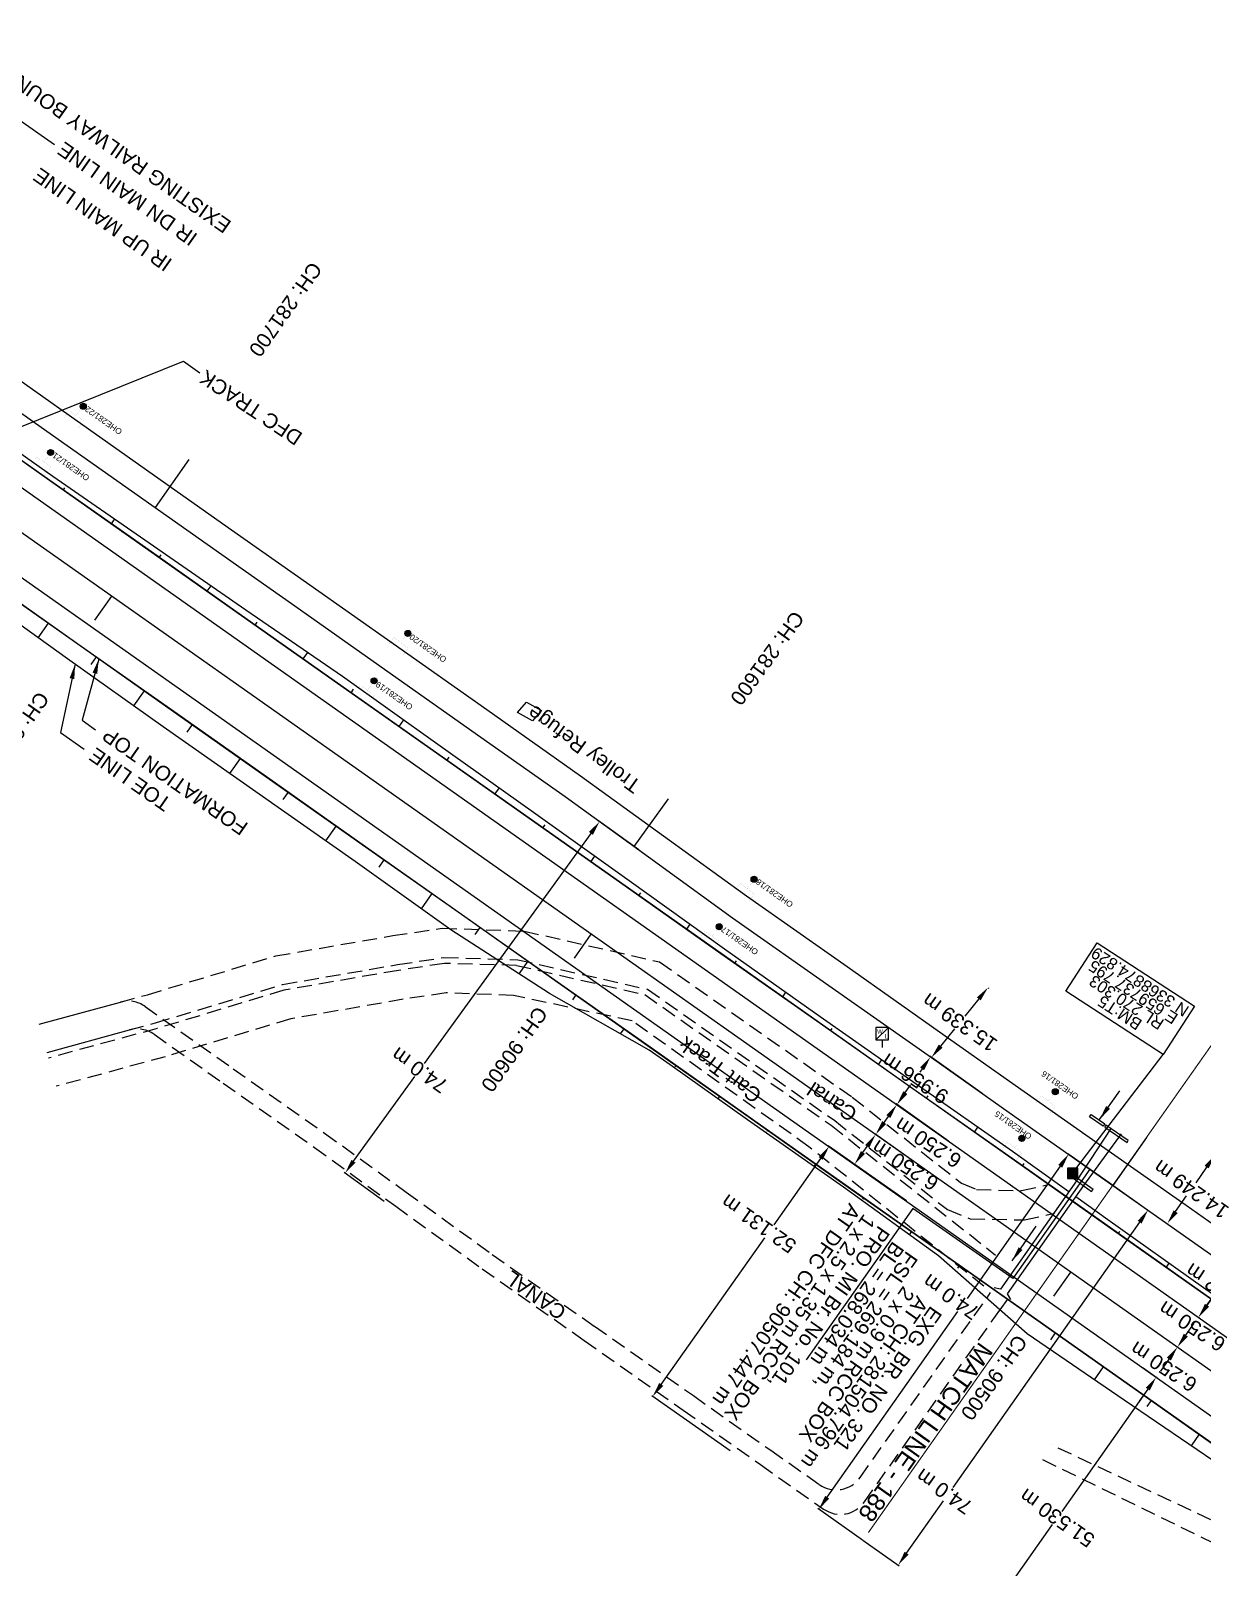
# Model space of a CAD drawing. Header units: metres. Extents: x 644418 to 1306172, y 3366650 to 6747308.
# Drawn here: x 659560.2 to 659759.9, y 3368807.6 to 3369069.6 of the extents above; entities that cross this region are included whole.
import ezdxf
from ezdxf.enums import TextEntityAlignment as Align

# ---------------------------------------------------------------- set-up
doc = ezdxf.new("R2010")
doc.units = ezdxf.units.M
doc.header["$MEASUREMENT"] = 0
for name, pattern in [('CENTER', [2, 1.25, -0.25, 0.25, -0.25]), ('DASHED', [0.75, 0.5, -0.25]), ('PHANTOM2', [1.25, 0.625, -0.125, 0.125, -0.125, 0.125, -0.125])]:
    doc.linetypes.add(name, pattern=pattern)
doc.layers.get('Defpoints').update_dxf_attribs({"lineweight": 0})
for name, color, linetype in [('Bench_Mark', 7, 'Continuous'), ('CANAL_BOTTOM', 5, 'Continuous'), ('CANAL_TOP', 5, 'Continuous'), ('CART_TRACK', 34, 'Continuous'), ('CULVERT_PARAPET', 7, 'Continuous'), ('DFCC Boundary', 6, 'CENTER'), ('Dimension', 10, 'Continuous'), ('MATCH LINE', 7, 'Continuous'), ('PROPOSED DFCC FORMATION LINE', 187, 'Continuous'), ('PROPOSED FORMATION LINE - PLAN', 187, 'Continuous'), ('RETAINING_WALL', 142, 'Continuous'), ('SFL_SOFFIT_LVL', 251, 'Continuous'), ('Side Details', 251, 'Continuous'), ('Sign Board', 251, 'Continuous'), ('STYLEREMARK', 251, 'Continuous'), ('SUB_ROAD_EDGE', 34, 'Continuous'), ('TOPO_TEXT', 251, 'Continuous'), ('TROLLEY_STAND', 7, 'Continuous')]:
    doc.layers.add(name, color=color, linetype=linetype)
for name, color, linetype, lineweight in [('BOUNDARY DIMENTION', 10, 'Continuous', 0), ('BRIDGE DETAILS PLAN', 7, 'Continuous', 0), ('CANAL BOTTOM', 5, 'Continuous', 0), ('Existing Chainage', 7, 'Continuous', 0), ('Existing IR Track', 143, 'Continuous', 0), ('Existing Railway Boundary', 7, 'CENTER', 0), ('OHE MAST', 8, 'Continuous', 0), ('OHE MAST TEXT', 8, 'Continuous', 0), ('PROP-DFC Connecting line', 1, 'Continuous', 0), ('Proposed Chainage', 10, 'Continuous', 0), ('Proposed DFC Loop line', 1, 'Continuous', 0), ('PROPOSED DFC TRACK', 1, 'Continuous', 0), ('PROPOSED DFCC TOE LINE', 239, 'Continuous', 0), ('PROPOSED DFCC TOE SLOPES', 239, 'Continuous', 0), ('PROPOSED DFCC TRACK', 1, 'Continuous', 0)]:
    doc.layers.add(name, color=color, linetype=linetype, lineweight=lineweight)
doc.styles.add('CUT-FILL', font='cut-fill.shx', dxfattribs={"height": 2})
doc.styles.get("Standard").update_dxf_attribs({"font": 'arial.ttf'})
doc.styles.add('Style-Arial', font='arial.ttf')
doc.dimstyles.new('DIM', dxfattribs={"dimtxt": 2.5, "dimasz": 2.5, "dimexe": 0.18, "dimexo": 0.0625, "dimgap": 0.09, "dimtad": 0, "dimtih": 1, "dimtoh": 1, "dimdec": 3, "dimzin": 0, "dimdsep": 46, "dimtxsty": 'Standard', "dimcen": 0.09, "dimadec": 0, "dimazin": 0, "dimtfac": 1, "dimtdec": 3, "dimtofl": 0, "dimtmove": 0, "dimatfit": 3, "dimfxl": 1, "dimtolj": 1, "dimtzin": 0, "dimarcsym": 0})
doc.dimstyles.new('ISO-25', dxfattribs={"dimtxt": 2.5, "dimasz": 2.5, "dimexe": 1.25, "dimexo": 0.625, "dimtad": 1, "dimtxsty": 'Standard', "dimcen": 2.5, "dimadec": 0, "dimazin": 0, "dimtfac": 1, "dimtmove": 0, "dimatfit": 3, "dimfxl": 1, "dimarcsym": 0})

# ---------------------------------------------------------------- blocks, each defined once
blk = doc.blocks.new('WL')
for p, q in [((1.07, 3.42), (-1.06, 3.42)), ((-1.06, 3.42), (-1.06, 1.29)), ((1.07, 1.29), (1.07, 3.42)), ((-1.06, 1.29), (1.07, 1.29)), ((0, 1.29), (0, 0))]:
    blk.add_line(p, q)
blk.add_lwpolyline([(-1.06, 1.29), (1.07, 3.42)])
at = {"style": 'CUT-FILL'}
for s, p in [('W', (-0.84, 2.35)), ('L', (0.43, 1.56))]:
    blk.add_text(s, height=0.739, dxfattribs=at).set_placement(p)
blk = doc.blocks.new('BM')
blk.add_hatch(color=256).paths.add_polyline_path([(-0.88, 0.88), (-0.88, -0.88), (0.88, -0.88), (0.88, 0.88)])
for p, q in [((0.88, 0.88), (-0.88, 0.88)), ((-0.88, 0.88), (-0.88, -0.88)), ((0.88, -0.88), (0.88, 0.88)), ((-0.88, -0.88), (0.88, -0.88))]:
    blk.add_line(p, q)
blk = doc.blocks.new('OHE MAST')
h = blk.add_hatch(color=256)
edge = h.paths.add_edge_path()
edge.add_arc((0, 0), 0.514, 0, 360)
at = {"const_width": 0.01, "flags": 128}
for points in [[(1.5, 3.5), (1.5, 2), (-1.5, 2), (-1.5, 3.5)], [(0, 2), (0, 0)]]:
    blk.add_lwpolyline(points, dxfattribs=at)
blk.add_circle((0, 0), 0.514)
blk = doc.blocks.new('*D1665')
at = {"layer": 'Defpoints', "color": 0, "transparency": 16777216}
for p in [(659755.66, 3368845.17), (659755.67, 3368845.17), (659752.06, 3368840.07)]:
    blk.add_point(p, dxfattribs=at)
at = {"layer": 'Dimension', "color": 0, "lineweight": -2, "transparency": 16777216}
for p, q in [((659757.11, 3368847.22), (659758.55, 3368849.26)), ((659755.72, 3368845.14), (659755.81, 3368845.07)), ((659752.11, 3368840.03), (659752.21, 3368839.96)), ((659750.62, 3368838.02), (659749.18, 3368835.98))]:
    blk.add_line(p, q, dxfattribs=at)
at = {"layer": 'Dimension', "color": 0, "transparency": 16777216}
for points in [[(659756.77, 3368847.46), (659757.45, 3368846.98), (659755.67, 3368845.17)], [(659750.28, 3368838.26), (659750.97, 3368837.78), (659752.07, 3368840.06)]]:
    blk.add_solid(points, dxfattribs=at)
at = {"layer": 'Dimension', "color": 0, "lineweight": 0, "transparency": 16777216, "insert": (659753.33, 3368841.85), "char_height": 2.5, "attachment_point": 5, "rotation": 147}
blk.add_mtext('\\A1;6.250 m', dxfattribs=at)
blk = doc.blocks.new('*D1680')
at = {"layer": 'Defpoints', "color": 0, "transparency": 16777216}
for p in [(659759.27, 3368850.28), (659759.27, 3368850.28), (659755.66, 3368845.17)]:
    blk.add_point(p, dxfattribs=at)
at = {"layer": 'Dimension', "color": 0, "lineweight": -2, "transparency": 16777216}
for p, q in [((659760.71, 3368852.32), (659762.15, 3368854.37)), ((659759.32, 3368850.25), (659759.41, 3368850.18)), ((659755.72, 3368845.14), (659755.81, 3368845.07)), ((659754.23, 3368843.13), (659752.79, 3368841.09))]:
    blk.add_line(p, q, dxfattribs=at)
at = {"layer": 'Dimension', "color": 0, "transparency": 16777216}
for points in [[(659760.37, 3368852.56), (659761.05, 3368852.08), (659759.27, 3368850.28)], [(659753.89, 3368843.37), (659754.57, 3368842.89), (659755.67, 3368845.17)]]:
    blk.add_solid(points, dxfattribs=at)
at = {"layer": 'Dimension', "color": 0, "lineweight": 0, "transparency": 16777216, "insert": (659758.17, 3368848.73), "char_height": 2.5, "attachment_point": 5, "rotation": 147}
blk.add_mtext('\\A1;6.250 m', dxfattribs=at)
blk = doc.blocks.new('*D1698')
at = {"layer": 'Defpoints', "color": 0, "transparency": 16777216}
for p in [(659707.85, 3368886.53), (659716.16, 3368880.67), (659712.56, 3368875.56)]:
    blk.add_point(p, dxfattribs=at)
at = {"layer": 'Dimension', "color": 0, "lineweight": -2, "transparency": 16777216}
for p, q in [((659716.11, 3368880.71), (659707.7, 3368886.63)), ((659705.69, 3368883.46), (659706.41, 3368884.48)), ((659712.51, 3368875.6), (659704.1, 3368881.52))]:
    blk.add_line(p, q, dxfattribs=at)
at = {"layer": 'Dimension', "color": 0, "transparency": 16777216}
for points in [[(659706.07, 3368884.72), (659706.75, 3368884.24), (659707.85, 3368886.53)], [(659705.35, 3368883.7), (659706.03, 3368883.22), (659704.25, 3368881.42)]]:
    blk.add_solid(points, dxfattribs=at)
at = {"layer": 'Dimension', "color": 0, "lineweight": 0, "transparency": 16777216, "insert": (659713.19, 3368880.03), "char_height": 2.5, "attachment_point": 5, "rotation": 147}
blk.add_mtext('\\A1;6.250 m', dxfattribs=at)
blk = doc.blocks.new('*D1699')
at = {"layer": 'Defpoints', "color": 0, "transparency": 16777216}
for p in [(659765.01, 3368858.44), (659765.04, 3368858.42), (659759.27, 3368850.28)]:
    blk.add_point(p, dxfattribs=at)
at = {"layer": 'Dimension', "color": 0, "lineweight": -2, "transparency": 16777216}
for p, q in [((659765.06, 3368858.4), (659765.18, 3368858.31)), ((659760.74, 3368852.3), (659761.98, 3368854.07)), ((659763.6, 3368856.37), (659763.55, 3368856.31)), ((659759.32, 3368850.25), (659759.44, 3368850.16))]:
    blk.add_line(p, q, dxfattribs=at)
at = {"layer": 'Dimension', "color": 0, "transparency": 16777216}
for points in [[(659763.26, 3368856.61), (659763.94, 3368856.13), (659765.04, 3368858.42)], [(659760.39, 3368852.54), (659761.08, 3368852.07), (659759.3, 3368850.26)]]:
    blk.add_solid(points, dxfattribs=at)
at = {"layer": 'Dimension', "color": 0, "lineweight": 0, "transparency": 16777216, "insert": (659762.76, 3368855.19), "char_height": 2.5, "attachment_point": 5, "rotation": 147}
blk.add_mtext('\\A1;9.972 m', dxfattribs=at)
blk = doc.blocks.new('*D1701')
at = {"layer": 'Defpoints', "color": 0, "transparency": 16777216}
for p in [(659713.6, 3368894.66), (659722.47, 3368888.4), (659716.73, 3368880.27)]:
    blk.add_point(p, dxfattribs=at)
at = {"layer": 'Dimension', "color": 0, "lineweight": -2, "transparency": 16777216}
for p, q in [((659722.42, 3368888.44), (659713.45, 3368894.76)), ((659712.16, 3368892.62), (659711.77, 3368892.06)), ((659709.3, 3368888.57), (659710.19, 3368889.83)), ((659716.68, 3368880.3), (659707.71, 3368886.63))]:
    blk.add_line(p, q, dxfattribs=at)
at = {"layer": 'Dimension', "color": 0, "transparency": 16777216}
for points in [[(659711.82, 3368892.86), (659712.5, 3368892.38), (659713.6, 3368894.66)], [(659708.96, 3368888.81), (659709.64, 3368888.33), (659707.86, 3368886.52)]]:
    blk.add_solid(points, dxfattribs=at)
at = {"layer": 'Dimension', "color": 0, "lineweight": 0, "transparency": 16777216, "insert": (659710.98, 3368890.94), "char_height": 2.5, "attachment_point": 5, "rotation": 147}
blk.add_mtext('\\A1;9.956 m', dxfattribs=at)
blk = doc.blocks.new('*D1702')
at = {"layer": 'Defpoints', "color": 0, "transparency": 16777216}
for p in [(659704.24, 3368881.43), (659712.56, 3368875.56), (659708.96, 3368870.45)]:
    blk.add_point(p, dxfattribs=at)
at = {"layer": 'Dimension', "color": 0, "lineweight": -2, "transparency": 16777216}
for p, q in [((659712.51, 3368875.6), (659704.09, 3368881.53)), ((659702.08, 3368878.36), (659702.8, 3368879.38)), ((659708.91, 3368870.49), (659700.49, 3368876.42))]:
    blk.add_line(p, q, dxfattribs=at)
at = {"layer": 'Dimension', "color": 0, "transparency": 16777216}
for points in [[(659702.46, 3368879.62), (659703.14, 3368879.14), (659704.24, 3368881.43)], [(659701.74, 3368878.6), (659702.42, 3368878.12), (659700.64, 3368876.32)]]:
    blk.add_solid(points, dxfattribs=at)
at = {"layer": 'Dimension', "color": 0, "lineweight": 0, "transparency": 16777216, "insert": (659709.27, 3368876.18), "char_height": 2.5, "attachment_point": 5, "rotation": 147}
blk.add_mtext('\\A1;6.250 m', dxfattribs=at)
blk = doc.blocks.new('*D1534')
at = {"layer": 'Defpoints', "color": 0, "linetype": 'ByBlock', "ltscale": 0.5, "transparency": 16777216}
for p in [(659762.08, 3368877.92), (659762.08, 3368877.92), (659753.95, 3368866.22)]:
    blk.add_point(p, dxfattribs=at)
at = {"layer": 'Existing Railway Boundary', "color": 0, "linetype": 'ByBlock', "lineweight": -2, "ltscale": 0.5, "transparency": 16777216}
for p, q in [((659762.14, 3368877.88), (659762.23, 3368877.81)), ((659760.66, 3368875.86), (659758.8, 3368873.19)), ((659755.37, 3368868.27), (659757.23, 3368870.95)), ((659754, 3368866.18), (659754.09, 3368866.12))]:
    blk.add_line(p, q, dxfattribs=at)
at = {"layer": 'Existing Railway Boundary', "color": 0, "linetype": 'ByBlock', "ltscale": 0.5, "transparency": 16777216}
for points in [[(659760.31, 3368876.1), (659761, 3368875.63), (659762.08, 3368877.92)], [(659755.03, 3368868.51), (659755.72, 3368868.03), (659753.95, 3368866.22)]]:
    blk.add_solid(points, dxfattribs=at)
at = {"layer": 'Existing Railway Boundary', "color": 0, "linetype": 'ByBlock', "ltscale": 0.5, "transparency": 16777216, "insert": (659758.02, 3368872.07), "char_height": 2.5, "attachment_point": 5, "rotation": 145}
blk.add_mtext('\\A1;14.249 m', dxfattribs=at)
blk = doc.blocks.new('*D1535')
at = {"layer": 'Defpoints', "color": 0, "linetype": 'ByBlock', "ltscale": 0.5, "transparency": 16777216}
for p in [(659723.39, 3368906.48), (659723.39, 3368906.48), (659713.75, 3368894.55)]:
    blk.add_point(p, dxfattribs=at)
at = {"layer": 'Existing Railway Boundary', "color": 0, "linetype": 'ByBlock', "lineweight": -2, "ltscale": 0.5, "transparency": 16777216}
for p, q in [((659723.44, 3368906.45), (659723.53, 3368906.37)), ((659721.82, 3368904.54), (659719.43, 3368901.58)), ((659715.33, 3368896.5), (659717.71, 3368899.45)), ((659713.8, 3368894.51), (659713.89, 3368894.44))]:
    blk.add_line(p, q, dxfattribs=at)
at = {"layer": 'Existing Railway Boundary', "color": 0, "linetype": 'ByBlock', "ltscale": 0.5, "transparency": 16777216}
for points in [[(659721.5, 3368904.8), (659722.14, 3368904.28), (659723.39, 3368906.48)], [(659715, 3368896.76), (659715.65, 3368896.23), (659713.75, 3368894.55)]]:
    blk.add_solid(points, dxfattribs=at)
at = {"layer": 'Existing Railway Boundary', "color": 0, "linetype": 'ByBlock', "ltscale": 0.5, "transparency": 16777216, "insert": (659718.57, 3368900.52), "char_height": 2.5, "attachment_point": 5, "rotation": 145}
blk.add_mtext('\\A1;15.339 m', dxfattribs=at)
blk = doc.blocks.new('*D1784')
at = {"layer": 'BOUNDARY DIMENTION', "color": 0, "lineweight": -2, "transparency": 16777216}
for p, q in [((659749.84, 3368841.63), (659752.21, 3368839.96)), ((659750.63, 3368838.02), (659735.95, 3368817.17)), ((659723.85, 3368799.97), (659734.38, 3368814.93)), ((659720.19, 3368799.49), (659722.56, 3368797.82))]:
    blk.add_line(p, q, dxfattribs=at)
at = {"layer": 'BOUNDARY DIMENTION', "color": 0, "transparency": 16777216}
for points in [[(659750.29, 3368838.26), (659750.97, 3368837.78), (659752.07, 3368840.07)], [(659723.51, 3368800.21), (659724.19, 3368799.73), (659722.41, 3368797.93)]]:
    blk.add_solid(points, dxfattribs=at)
at = {"layer": 'Defpoints', "color": 0, "transparency": 16777216}
for p in [(659749.79, 3368841.67), (659720.14, 3368799.52), (659722.41, 3368797.93)]:
    blk.add_point(p, dxfattribs=at)
at = {"layer": 'BOUNDARY DIMENTION', "color": 0, "transparency": 16777216, "insert": (659735.17, 3368816.05), "char_height": 2.5, "attachment_point": 5, "rotation": 145}
blk.add_mtext('\\A1;51.530 m', dxfattribs=at)
blk = doc.blocks.new('*D1785')
at = {"layer": 'BOUNDARY DIMENTION', "color": 0, "lineweight": -2, "transparency": 16777216}
for p, q in [((659709.48, 3368870.09), (659696.16, 3368879.48)), ((659694.86, 3368877.34), (659686.9, 3368866.05)), ((659667.69, 3368838.82), (659685.33, 3368863.82)), ((659679.42, 3368827.49), (659666.11, 3368836.88))]:
    blk.add_line(p, q, dxfattribs=at)
at = {"layer": 'BOUNDARY DIMENTION', "color": 0, "transparency": 16777216}
for points in [[(659694.52, 3368877.58), (659695.2, 3368877.1), (659696.31, 3368879.38)], [(659667.35, 3368839.06), (659668.04, 3368838.58), (659666.25, 3368836.78)]]:
    blk.add_solid(points, dxfattribs=at)
at = {"layer": 'Defpoints', "color": 0, "transparency": 16777216}
for p in [(659709.53, 3368870.05), (659666.25, 3368836.78), (659679.47, 3368827.45)]:
    blk.add_point(p, dxfattribs=at)
at = {"layer": 'BOUNDARY DIMENTION', "color": 0, "transparency": 16777216, "insert": (659684.3, 3368866.2), "char_height": 2.5, "attachment_point": 5, "rotation": 145}
blk.add_mtext('\\A1;52.131 m', dxfattribs=at)
blk = doc.blocks.new('*D1837')
at = {"layer": 'Defpoints', "color": 0, "linetype": 'Continuous', "ltscale": 0.5, "transparency": 16777216}
for p in [(659737.13, 3368878.05), (659744.66, 3368872.76), (659702.07, 3368812.24)]:
    blk.add_point(p, dxfattribs=at)
at = {"layer": 'DFCC Boundary', "color": 0, "linetype": 'Continuous', "lineweight": -2, "ltscale": 0.5, "transparency": 16777216}
for p, q in [((659744.61, 3368872.79), (659736.99, 3368878.15)), ((659735.7, 3368876.01), (659719.84, 3368853.48)), ((659695.99, 3368819.58), (659718.27, 3368851.24)), ((659702.02, 3368812.28), (659694.4, 3368817.64))]:
    blk.add_line(p, q, dxfattribs=at)
at = {"layer": 'DFCC Boundary', "color": 0, "linetype": 'Continuous', "ltscale": 0.5, "transparency": 16777216}
for points in [[(659735.35, 3368876.25), (659736.04, 3368875.77), (659737.13, 3368878.05)], [(659695.64, 3368819.82), (659696.33, 3368819.34), (659694.55, 3368817.53)]]:
    blk.add_solid(points, dxfattribs=at)
at = {"layer": 'DFCC Boundary', "color": 0, "linetype": 'Continuous', "ltscale": 0.5, "transparency": 16777216, "insert": (659717.09, 3368853.74), "char_height": 2.5, "attachment_point": 5, "rotation": 145}
blk.add_mtext('\\A1;74.0 m', dxfattribs=at)
blk = doc.blocks.new('*D1838')
at = {"layer": 'Defpoints', "color": 0, "linetype": 'Continuous', "ltscale": 0.5, "transparency": 16777216}
for p in [(659657.18, 3368934.78), (659663.91, 3368929.91), (659620.52, 3368869.96)]:
    blk.add_point(p, dxfattribs=at)
at = {"layer": 'DFCC Boundary', "color": 0, "linetype": 'Continuous', "lineweight": -2, "ltscale": 0.5, "transparency": 16777216}
for p, q in [((659655.71, 3368932.75), (659627.31, 3368893.51)), ((659663.85, 3368929.95), (659657.03, 3368934.89)), ((659615.26, 3368876.86), (659625.71, 3368891.29)), ((659620.47, 3368870), (659613.65, 3368874.94))]:
    blk.add_line(p, q, dxfattribs=at)
at = {"layer": 'DFCC Boundary', "color": 0, "linetype": 'Continuous', "ltscale": 0.5, "transparency": 16777216}
for points in [[(659655.37, 3368933), (659656.05, 3368932.51), (659657.18, 3368934.78)], [(659614.92, 3368877.1), (659615.6, 3368876.61), (659613.8, 3368874.83)]]:
    blk.add_solid(points, dxfattribs=at)
at = {"layer": 'DFCC Boundary', "color": 0, "linetype": 'Continuous', "ltscale": 0.5, "transparency": 16777216, "insert": (659626.51, 3368892.4), "char_height": 2.5, "attachment_point": 5, "rotation": 145}
blk.add_mtext('\\A1;74.0 m', dxfattribs=at)
blk = doc.blocks.new('*D1878')
at = {"layer": 'Defpoints', "color": 0, "linetype": 'Continuous', "ltscale": 0.5, "transparency": 16777216}
for p in [(659744.61, 3368872.79), (659702.02, 3368812.28), (659708.09, 3368808.01)]:
    blk.add_point(p, dxfattribs=at)
at = {"layer": 'DFCC Boundary', "color": 0, "linetype": 'Continuous', "lineweight": -2, "ltscale": 0.5, "transparency": 16777216}
for p, q in [((659744.66, 3368872.76), (659750.82, 3368868.42)), ((659749.23, 3368866.48), (659717.39, 3368821.22)), ((659709.52, 3368810.05), (659715.81, 3368818.99)), ((659702.07, 3368812.24), (659708.23, 3368807.9))]:
    blk.add_line(p, q, dxfattribs=at)
at = {"layer": 'DFCC Boundary', "color": 0, "linetype": 'Continuous', "ltscale": 0.5, "transparency": 16777216}
for points in [[(659748.89, 3368866.72), (659749.57, 3368866.24), (659750.67, 3368868.52)], [(659709.18, 3368810.29), (659709.86, 3368809.81), (659708.09, 3368808.01)]]:
    blk.add_solid(points, dxfattribs=at)
at = {"layer": 'DFCC Boundary', "color": 0, "linetype": 'Continuous', "ltscale": 0.5, "transparency": 16777216, "insert": (659715.92, 3368820.58), "char_height": 2.5, "attachment_point": 5, "rotation": 145}
blk.add_mtext('\\A1;74.0 m', dxfattribs=at)

msp = doc.modelspace()

# ---------------------------------------------------------------- linework, layer by layer
at = {"color": 1, "linetype": 'DASHED', "ltscale": 5}
for points in [[(659575.5144, 3368904.005, -0.22348853), (659579.7067, 3368903.2651), (659594.7601, 3368892.6443), (659610.3181, 3368881.667), (659624.1985, 3368871.6227), (659638.9036, 3368860.9816), (659656.3008, 3368848.757), (659673.1677, 3368836.905), (659686.3711, 3368827.5901), (659694.6366, 3368821.7587, 0.41421356), (659701.6046, 3368822.9619), (659723.8378, 3368854.4759)], [(659577.0593, 3368899.2434, -0.22349368), (659581.2517, 3368898.5035), (659593.0307, 3368890.193), (659608.5739, 3368879.2261), (659622.4398, 3368869.1923), (659637.1617, 3368858.539), (659654.576, 3368846.3024), (659671.4406, 3368834.452), (659684.6417, 3368825.1387), (659695.3586, 3368817.578, 0.41421356), (659702.3265, 3368818.7812), (659726.2891, 3368852.7465)]]:
    msp.add_lwpolyline(points, format="xyb", dxfattribs=at)
at = {"layer": 'BRIDGE DETAILS PLAN', "color": 7, "linetype": 'Continuous', "lineweight": 0, "flags": 128}
msp.add_lwpolyline([(659740.7354, 3368875.5161), (659727.6119, 3368856.8678), (659710.6055, 3368868.8359), (659692.4243, 3368843.0007)], dxfattribs=at)
at = {"layer": 'CANAL_BOTTOM', "linetype": 'Continuous'}
for points in [[(659561.6958, 3368900.2539), (659575.5144, 3368904.005)], [(659563.0057, 3368895.4285), (659577.0593, 3368899.2434)]]:
    msp.add_lwpolyline(points, dxfattribs=at)
at = {"layer": 'CANAL_TOP', "color": 88, "linetype": 'DASHED', "ltscale": 5}
for points in [[(659575.5144, 3368904.005), (659580.136, 3368905.2595), (659601.9987, 3368911.8726), (659621.9424, 3368915.3278), (659630.3621, 3368916.6053), (659644.3503, 3368916.106), (659667.398, 3368910.8532), (659700.2463, 3368887.8037), (659718.8696, 3368873.1096), (659721.431, 3368872.0398), (659729.0966, 3368871.8677), (659733.6727, 3368872.8786)], [(659577.0593, 3368899.2434), (659581.5151, 3368900.4529), (659603.1536, 3368906.9982), (659622.7443, 3368910.3922), (659630.6674, 3368911.5944), (659643.2392, 3368911.231), (659665.3297, 3368906.1964), (659697.2594, 3368883.7915), (659716.4881, 3368868.6197), (659720.3751, 3368867.0622), (659729.5868, 3368866.8555), (659734.7512, 3368867.9963)]]:
    msp.add_lwpolyline(points, dxfattribs=at)
at = {"layer": 'CART_TRACK', "color": 88, "linetype": 'DASHED', "ltscale": 5}
for points in [[(659643.017, 3368910.256), (659630.7292, 3368910.5923), (659622.9046, 3368909.4051), (659603.3845, 3368906.0234), (659581.7909, 3368899.4916), (659563.2676, 3368894.4634)], [(659643.017, 3368910.256), (659664.916, 3368905.265), (659696.662, 3368882.989), (659724.688, 3368860.876)], [(659642.51, 3368905.138), (659631.0111, 3368905.5779), (659623.7065, 3368904.4696), (659604.5394, 3368901.149), (659583.1699, 3368894.685), (659564.5775, 3368889.638)], [(659722.701, 3368855.542), (659692.87, 3368879.344), (659662.766, 3368900.786), (659642.51, 3368905.138)]]:
    msp.add_lwpolyline(points, dxfattribs=at)
at = {"layer": 'CULVERT_PARAPET', "linetype": 'Continuous'}
for points in [[(659743.306, 3368882.651, 270.37), (659747.085, 3368880.043, 270.359), (659747.281, 3368880.403, 270.38), (659743.502, 3368883.011, 270.38)], [(659737.906, 3368873.954, 270.378), (659741.049, 3368871.719, 270.34), (659741.309, 3368872.037, 270.379), (659738.1658, 3368874.2721, 270.379)]]:
    msp.add_polyline3d(points, close=True, dxfattribs=at)
at = {"layer": 'Existing Chainage', "color": 0, "linetype": 'Continuous', "lineweight": 13, "flags": 128}
for points in [[(659587.1929, 3368996.488), (659581.4266, 3368988.318)], [(659668.9044, 3368938.6379), (659663.0422, 3368930.5364)], [(659750.4129, 3368880.9337), (659744.6578, 3368872.7558)]]:
    msp.add_lwpolyline(points, dxfattribs=at)
at = {"layer": 'Existing IR Track', "flags": 128}
for points in [[(659452.705, 3369079.0443), (659468.2674, 3369068.0463), (659483.3572, 3369057.3811), (659496.9279, 3369047.8818), (659510.4949, 3369038.3851), (659523.982, 3369028.8715), (659537.4644, 3369019.3611), (659550.7229, 3369009.9959), (659563.9622, 3369000.6442), (659577.4143, 3368991.1498), (659596.2471, 3368977.865), (659605.2286, 3368971.5324), (659619.5513, 3368961.4339), (659635.4032, 3368950.2498), (659651.3067, 3368939.0287), (659665.5285, 3368928.7373), (659679.8369, 3368918.3833), (659696.8335, 3368906.4402), (659713.7547, 3368894.5501), (659727.0124, 3368885.1968), (659740.2264, 3368875.8743), (659754.5988, 3368865.7599), (659768.9678, 3368855.648)], [(659470.8298, 3369071.6819), (659486.4321, 3369060.6992), (659495.4737, 3369054.2512), (659499.4613, 3369051.4727), (659512.9504, 3369042.0738), (659526.5342, 3369032.4955), (659540.6652, 3369022.5314), (659553.271, 3369013.6158), (659566.7682, 3369004.0697), (659579.9589, 3368994.7637), (659593.8967, 3368984.9307), (659607.7813, 3368975.1557), (659621.9991, 3368965.1459), (659637.9544, 3368953.8737), (659653.9335, 3368942.5847), (659668.0816, 3368932.3609), (659682.2237, 3368922.1412), (659699.3674, 3368910.0426), (659716.0838, 3368898.2468), (659729.5383, 3368888.7829), (659742.7417, 3368879.4958), (659757.1391, 3368869.3654), (659771.6493, 3368859.1554)]]:
    msp.add_lwpolyline(points, dxfattribs=at)
at = {"layer": 'MATCH LINE', "linetype": 'PHANTOM2', "ltscale": 15, "const_width": 0.2}
msp.add_lwpolyline([(659774.2348, 3368914.7842), (659702.9956, 3368813.5544)], dxfattribs=at)
at = {"layer": 'PROP-DFC Connecting line', "linetype": 'Continuous', "lineweight": 0}
msp.add_line((659123.2101, 3369298.6585), (661015.1257, 3367964.985), dxfattribs=at)
at = {"layer": 'Proposed Chainage', "lineweight": 0, "flags": 128}
for points in [[(659571.153, 3368969.1246), (659574.0338, 3368973.2113)], [(659652.8863, 3368911.5081), (659655.7671, 3368915.5947)], [(659734.6196, 3368853.8916), (659737.5005, 3368857.9782)]]:
    msp.add_lwpolyline(points, dxfattribs=at)
at = {"layer": 'Proposed DFC Loop line'}
msp.add_line((659226.6259, 3369210.4636), (661057.9935, 3367919.4725), dxfattribs=at)
at = {"layer": 'PROPOSED DFCC FORMATION LINE', "lineweight": 0, "flags": 128}
for points in [[(659775.9554, 3368843.105), (659759.6088, 3368854.6283), (659743.2621, 3368866.1516), (659726.9154, 3368877.6749), (659710.5688, 3368889.1982), (659694.2221, 3368900.7215), (659677.8754, 3368912.2448), (659661.5288, 3368923.7681), (659645.1821, 3368935.2914), (659628.8354, 3368946.8147), (659612.4888, 3368958.338), (659596.1421, 3368969.8613), (659579.7954, 3368981.3846), (659563.4488, 3368992.9079), (659547.1021, 3369004.4312), (659530.7554, 3369015.9545), (659514.4088, 3369027.4778), (659498.0621, 3369039.0011), (659481.7154, 3369050.5244), (659465.3688, 3369062.0477), (659449.0221, 3369073.571), (659432.6754, 3369085.0943)], [(659775.9843, 3368843.1458), (659759.6376, 3368854.6691), (659743.2909, 3368866.1924), (659726.9443, 3368877.7157), (659710.5976, 3368889.239), (659694.2509, 3368900.7623), (659677.9043, 3368912.2856), (659661.5576, 3368923.8089), (659645.2109, 3368935.3322), (659628.8643, 3368946.8555), (659612.5176, 3368958.3788), (659596.1709, 3368969.9021), (659579.8243, 3368981.4255), (659563.4776, 3368992.9488), (659547.1309, 3369004.4721), (659530.7843, 3369015.9954), (659514.4376, 3369027.5187), (659498.0909, 3369039.042), (659481.7443, 3369050.5653), (659465.3976, 3369062.0886), (659449.0509, 3369073.6119), (659432.7043, 3369085.1352)], [(659797.0967, 3368803.6708), (659780.75, 3368815.1941), (659764.4033, 3368826.7174), (659748.0567, 3368838.2407), (659731.71, 3368849.764), (659715.3633, 3368861.2873), (659699.0167, 3368872.8106), (659682.67, 3368884.3339), (659666.3233, 3368895.8572), (659649.9767, 3368907.3805), (659633.63, 3368918.9038), (659617.2833, 3368930.4271), (659600.9367, 3368941.9504), (659584.59, 3368953.4737), (659568.2433, 3368964.9971), (659551.8967, 3368976.5204), (659535.55, 3368988.0437), (659519.2033, 3368999.567), (659502.8567, 3369011.0903), (659486.51, 3369022.6136), (659470.1633, 3369034.1369), (659453.8167, 3369045.6602), (659437.47, 3369057.1835), (659421.1233, 3369068.7068)], [(659797.1255, 3368803.7117), (659780.7788, 3368815.235), (659764.4321, 3368826.7583), (659748.0855, 3368838.2816), (659731.7388, 3368849.8049), (659715.3921, 3368861.3282), (659699.0455, 3368872.8515), (659682.6988, 3368884.3748), (659666.3521, 3368895.8981), (659650.0055, 3368907.4214), (659633.6588, 3368918.9447), (659617.3121, 3368930.468), (659600.9655, 3368941.9913), (659584.6188, 3368953.5146), (659568.2721, 3368965.0379), (659551.9255, 3368976.5612), (659535.5788, 3368988.0845), (659519.2321, 3368999.6078), (659502.8855, 3369011.1311), (659486.5388, 3369022.6544), (659470.1921, 3369034.1777), (659453.8455, 3369045.701), (659437.4988, 3369057.2243), (659421.1521, 3369068.7476)]]:
    msp.add_lwpolyline(points, dxfattribs=at)
at = {"layer": 'PROPOSED DFCC TOE LINE', "lineweight": 0, "flags": 128}
for points in [[(659417.1461, 3369097.777), (659433.4844, 3369086.2419), (659449.7557, 3369074.6116), (659466.1245, 3369063.1198), (659482.5382, 3369051.6916), (659498.8796, 3369040.1607), (659515.1907, 3369028.5871), (659531.4718, 3369016.9706), (659547.6586, 3369005.2206), (659563.9842, 3368993.6675), (659580.4322, 3368982.2879), (659596.8669, 3368970.8895), (659613.3575, 3368959.5703), (659629.6433, 3368947.9607), (659645.9372, 3368936.3625), (659662.2054, 3368924.7279), (659678.4759, 3368913.0966), (659694.7987, 3368901.5394), (659711.17, 3368890.0511), (659727.5422, 3368878.564), (659737.1964, 3368871.6802)], [(659763.1228, 3368824.9008), (659746.5714, 3368836.1338), (659730.0759, 3368847.446), (659714.9658, 3368860.7234), (659698.7466, 3368872.4275), (659682.3967, 3368883.9462), (659669.2236, 3368893.322), (659665.6147, 3368895.8211), (659648.6392, 3368905.4832), (659631.8129, 3368916.3261), (659615.5457, 3368927.9622), (659599.1745, 3368939.4506), (659582.8013, 3368950.9363), (659566.4863, 3368962.5045), (659550.228, 3368974.1533), (659534.0678, 3368985.941), (659517.5901, 3368997.2785), (659506.7141, 3369004.2824), (659497.6381, 3369010.2872), (659484.3385, 3369019.5332), (659467.8994, 3369030.9254), (659451.2164, 3369041.9715), (659434.9261, 3369053.5748), (659418.6859, 3369065.249)], [(659738.3467, 3368870.86), (659743.8267, 3368866.9525), (659760.1107, 3368855.3403), (659776.4352, 3368843.7855), (659792.7351, 3368832.1959), (659809.1071, 3368820.7086), (659825.5516, 3368809.3239), (659841.9213, 3368797.8334), (659858.3129, 3368786.3738), (659874.6783, 3368774.877), (659891.0542, 3368763.3953), (659907.4172, 3368751.8951), (659923.7727, 3368740.3844), (659940.094, 3368728.8251), (659956.4253, 3368717.2799), (659972.7776, 3368705.7646), (659989.1311, 3368694.251), (660005.5091, 3368682.7722), (660021.9132, 3368671.3303), (660038.1818, 3368659.6963), (660054.4529, 3368648.0659), (660071.0982, 3368636.9662), (660072.2881, 3368636.0889)]]:
    msp.add_lwpolyline(points, dxfattribs=at)
at = {"layer": 'PROPOSED DFCC TOE SLOPES', "linetype": 'Continuous', "lineweight": 0, "flags": 128}
for points in [[(659565.7997, 3368991.3118), (659566.0602, 3368991.6814)], [(659573.973, 3368985.5502), (659574.5447, 3368986.3612)], [(659582.1464, 3368979.7885), (659582.4566, 3368980.2286)], [(659590.3197, 3368974.0269), (659590.9842, 3368974.9695)], [(659563.2231, 3368968.5971), (659561.4646, 3368966.1025)], [(659598.493, 3368968.2652), (659598.8513, 3368968.7734)], [(659571.3965, 3368962.8355), (659570.5005, 3368961.5645)], [(659606.6664, 3368962.5036), (659607.4548, 3368963.622)], [(659579.5698, 3368957.0738), (659577.7621, 3368954.5094)], [(659614.8397, 3368956.7419), (659615.2553, 3368957.3315)], [(659587.7431, 3368951.3122), (659586.8369, 3368950.0266)], [(659623.013, 3368950.9803), (659623.8139, 3368952.1163)], [(659631.1864, 3368945.2186), (659631.5721, 3368945.7659)], [(659595.9165, 3368945.5505), (659594.1173, 3368942.9982)], [(659639.3597, 3368939.457), (659640.1048, 3368940.514)], [(659604.0898, 3368939.7889), (659603.1966, 3368938.5219)], [(659612.2631, 3368934.0272), (659610.4891, 3368931.5107)], [(659647.533, 3368933.6953), (659647.8906, 3368934.2025)], [(659620.4365, 3368928.2656), (659619.5457, 3368927.0019)], [(659655.7064, 3368927.9337), (659656.3822, 3368928.8925)], [(659628.6098, 3368922.5039), (659626.7884, 3368919.9202)], [(659663.8797, 3368922.172), (659664.1982, 3368922.6238)], [(659672.053, 3368916.4104), (659672.652, 3368917.26)], [(659636.7831, 3368916.7423), (659635.906, 3368915.498)], [(659644.9565, 3368910.9806), (659643.442, 3368908.8323)], [(659680.2264, 3368910.6487), (659680.5105, 3368911.0518)], [(659653.1298, 3368905.219), (659652.5533, 3368904.4012)], [(659688.3997, 3368904.8871), (659688.956, 3368905.6763)], [(659661.3031, 3368899.4573), (659660.7084, 3368898.6137)], [(659696.573, 3368899.1254), (659696.8487, 3368899.5164)], [(659704.7464, 3368893.3638), (659705.31, 3368894.1633)], [(659670.1783, 3368893.2009), (659670.0275, 3368892.987)], [(659677.6498, 3368887.934), (659677.3638, 3368887.5283)], [(659712.9197, 3368887.6021), (659713.2077, 3368888.0107)], [(659685.8231, 3368882.1724), (659685.6724, 3368881.9585)], [(659721.093, 3368881.8405), (659721.6819, 3368882.6757)], [(659693.9965, 3368876.4107), (659693.6966, 3368875.9853)], [(659729.2664, 3368876.0788), (659729.5609, 3368876.4967)], [(659702.1698, 3368870.6491), (659702.0082, 3368870.4198)], [(659710.3431, 3368864.8874), (659709.9561, 3368864.3384)], [(659745.613, 3368864.5555), (659745.8765, 3368864.9292)], [(659753.7864, 3368858.7938), (659754.2819, 3368859.4968)], [(659718.5165, 3368859.1258), (659718.1851, 3368858.6557)], [(659726.6898, 3368853.3641), (659725.4088, 3368851.547)], [(659734.8631, 3368847.6025), (659734.0459, 3368846.4432)], [(659743.0365, 3368841.8408), (659741.4764, 3368839.6278)], [(659751.2098, 3368836.0792), (659750.4723, 3368835.033)], [(659759.3831, 3368830.3175), (659758.0105, 3368828.3704)]]:
    msp.add_lwpolyline(points, dxfattribs=at)
at = {"layer": 'PROPOSED DFCC TRACK', "color": 12, "flags": 128}
msp.add_lwpolyline([(661185.0561, 3367837.5487), (661104.7692, 3367894.1456), (658600.7836, 3369659.2873)], dxfattribs=at)
at = {"layer": 'PROPOSED DFCC TRACK', "linetype": 'Continuous', "flags": 128}
for points, elevation in [([(659738.4983, 3368873.5328), (659725.5268, 3368855.0738), (659724.4142, 3368855.2752)], 270.3708), ([(659739.6496, 3368872.7141), (659726.6781, 3368854.2551), (659727.2413, 3368853.2747)], 268.63)]:
    msp.add_lwpolyline(points, dxfattribs=dict(at, elevation=elevation))
at = {"layer": 'RETAINING_WALL', "linetype": 'Continuous'}
for points in [[(659743.296, 3368883.219, 270.311), (659742.998, 3368882.854, 270.309), (659740.677, 3368884.453, 270.303), (659740.975, 3368884.818, 270.303)], [(659738.149, 3368874.37, 270.519), (659737.833, 3368873.914, 270.519), (659737.077, 3368874.475, 270.521), (659737.393, 3368874.931, 270.521)]]:
    msp.add_polyline3d(points, close=True, dxfattribs=at)
at = {"layer": 'SFL_SOFFIT_LVL', "linetype": 'Continuous'}
for points in [[(659738.5123, 3368873.554, 268.675), (659744.3764, 3368882.424, 268.696)], [(659746.0634, 3368881.515, 268.742), (659739.6573, 3368872.725, 268.63)]]:
    msp.add_polyline3d(points, dxfattribs=at)
at = {"layer": 'STYLEREMARK'}
msp.add_line((659737.795, 3368874.829), (659753.2584, 3368895.0751), dxfattribs=at)
at = {"layer": 'STYLEREMARK', "linetype": 'Continuous', "elevation": 304.3658}
msp.add_lwpolyline([(659736.6666, 3368905.8802), (659742.0145, 3368914.0923), (659758.6064, 3368903.2872), (659753.2584, 3368895.0751)], close=True, dxfattribs=at)
at = {"layer": 'SUB_ROAD_EDGE', "color": 88, "linetype": 'DASHED', "ltscale": 5}
for points in [[(660016.865, 3368601.841), (659997.762, 3368629.988), (659966.155, 3368662.331), (659908.761, 3368721.108), (659860.335, 3368758.441), (659808.881, 3368793.355), (659734.226, 3368828.509)], [(659732.686, 3368826.004), (659807.028, 3368789.77), (659858.413, 3368755.087), (659906.59, 3368719.477), (659963.179, 3368659.987), (659995.896, 3368626.701), (660013.994, 3368598.369)]]:
    msp.add_lwpolyline(points, dxfattribs=at)
at = {"layer": 'TROLLEY_STAND', "linetype": 'Continuous'}
msp.add_polyline3d([(659643.187, 3368953.394, 270.515), (659644.744, 3368955.158, 270.451), (659647.309, 3368953.722, 270.532), (659645.7514, 3368951.9573, 270.532)], close=True, dxfattribs=at)

# ---------------------------------------------------------------- block references
at = {"layer": 'Bench_Mark'}
msp.add_blockref('BM', (659737.795, 3368874.829, 270.533), dxfattribs=at)
at = {"layer": 'OHE MAST', "color": 2, "rotation": 143.3908318566117}
for p in [(659569.178, 3369005.578), (659563.617, 3368997.692), (659624.514, 3368966.852), (659618.754, 3368958.764), (659683.517, 3368924.932), (659677.577, 3368916.839), (659734.855, 3368888.722), (659729.164, 3368880.77)]:
    msp.add_blockref('OHE MAST', p, dxfattribs=at)
at = {"layer": 'Sign Board', "linetype": 'Continuous'}
msp.add_blockref('WL', (659705.338, 3368896.248, 270.602), dxfattribs=at)

# ---------------------------------------------------------------- texts
at = {"layer": 'BRIDGE DETAILS PLAN', "color": 10}
for s, p in [('AT DFC CH: 90507.447 m', (659699.7715, 3368869.8739)), ('1 x 2.5 x 1.35 m RCC BOX', (659702.2749, 3368868.0262)), ('PRO. MI Br. No. 101,', (659704.7782, 3368866.0698))]:
    msp.add_text(s, height=2.5, rotation=235, dxfattribs=at).set_placement(p)
at = {"layer": 'BRIDGE DETAILS PLAN'}
for s, p in [('BL = 268.034 m ', (659707.2064, 3368863.3765)), ('FSL = 269.184 m,', (659709.5409, 3368861.7231)), ('2 x 0.9 m RCC BOX', (659708.972, 3368855.7446)), ('AT CH: 281504.796 m', (659711.3064, 3368854.0913)), ('EXG. BR. NO. 321', (659713.6554, 3368852.3556))]:
    msp.add_text(s, height=2.5, rotation=235, dxfattribs=at).set_placement(p)
at = {"layer": 'Existing Chainage', "color": 0, "linetype": 'Continuous', "lineweight": 0, "char_height": 2.5, "attachment_point": 6, "line_spacing_factor": 0.6, "style": 'Style-Arial'}
for s, insert, rotation in [('CH: 281700', (659598.2772, 3369014.4709), 234.785748), ('CH: 281600', (659680.2912, 3368955.0852), 234.110878)]:
    msp.add_mtext(s, dxfattribs=dict(at, insert=insert, rotation=rotation))
at = {"layer": 'Existing IR Track', "color": 7, "lineweight": 0}
for s, p in [('IR DN MAIN LINE', (659565.2558, 3369049.7883)), ('IR UP MAIN LINE', (659561.1041, 3369045.3444))]:
    msp.add_text(s, height=2.5, rotation=145, dxfattribs=at).set_placement(p, align=Align.MIDDLE_RIGHT)
at = {"layer": 'Existing Railway Boundary', "linetype": 'Continuous', "ltscale": 5}
msp.add_text('EXISTING RAILWAY BOUNDARY', height=2.5, rotation=145, dxfattribs=at).set_placement((659594.6214, 3369036.9592))
at = {"layer": 'MATCH LINE', "linetype": 'Continuous'}
msp.add_text('MATCH LINE - 188', height=3, rotation=234.693137, dxfattribs=at).set_placement((659721.9645, 3368846.2321))
at = {"layer": 'OHE MAST TEXT'}
for s, p in [('OHE281/22', (659572.6444, 3369003.1555)), ('OHE281/21', (659567.0834, 3368995.2695)), ('OHE281/20', (659627.9359, 3368964.3112)), ('OHE281/19', (659622.1759, 3368956.2232)), ('OHE281/18', (659687.0067, 3368922.5545)), ('OHE281/17', (659681.0667, 3368914.4615)), ('OHE281/16', (659735.651, 3368889.8425)), ('OHE281/15', (659727.671, 3368883.0169))]:
    msp.add_text(s, height=1, rotation=145, dxfattribs=at).set_placement(p, align=Align.MIDDLE_CENTER)
at = {"layer": 'Proposed Chainage', "lineweight": 0, "char_height": 2.5, "attachment_point": 4, "rotation": 234.818733, "line_spacing_factor": 0.6, "style": 'Style-Arial'}
for s, insert in [('CH: 90700', (659562.5105, 3368956.4479)), ('CH: 90600', (659647.4619, 3368902.7779)), ('CH: 90500', (659729.2271, 3368846.8087))]:
    msp.add_mtext(s, dxfattribs=dict(at, insert=insert))
at = {"layer": 'PROPOSED DFC TRACK', "color": 10, "linetype": 'Continuous', "lineweight": -3, "ltscale": 5, "style": 'Style-Arial'}
msp.add_text('DFC TRACK', height=2.5, rotation=146.40432, dxfattribs=at).set_placement((659590.1263, 3369011.8959), align=Align.RIGHT)
at = {"layer": 'PROPOSED DFCC TOE LINE', "lineweight": 0}
msp.add_text('TOE LINE', height=2.5, rotation=145.159465, dxfattribs=at).set_placement((659571.3678, 3368947.519), align=Align.RIGHT)
at = {"layer": 'PROPOSED FORMATION LINE - PLAN', "lineweight": 0}
msp.add_text('FORMATION TOP', height=2.5, rotation=145.159465, dxfattribs=at).set_placement((659573.595, 3368950.9371), align=Align.RIGHT)
at = {"layer": 'Side Details'}
msp.add_text('Trolley Refuge', height=2.5, rotation=144.100313, dxfattribs=at).set_placement((659664.4523, 3368941.4551))
at = {"layer": 'STYLEREMARK'}
for s, p in [('N 3368874.829', (659749.2842, 3368907.4491)), ('E 659737.795', (659748.1382, 3368905.6894)), ('RL 270.303', (659746.9922, 3368903.9297)), ('BM:T5', (659745.8462, 3368902.1699))]:
    msp.add_text(s, height=2, rotation=146.926528, dxfattribs=at).set_placement(p, align=Align.MIDDLE_CENTER)
at = {"layer": 'SUB_ROAD_EDGE', "color": 88, "linetype": 'DASHED', "ltscale": 5}
msp.add_text('Cart Track', height=2.5, rotation=143.528243, dxfattribs=at).set_placement((659685.0412, 3368888.6048))
at = {"layer": 'TOPO_TEXT', "color": 88}
msp.add_text('Canal', height=2.5, rotation=146.761852, dxfattribs=at).set_placement((659701.3311, 3368885.5406, -269.2927))
at = {"layer": 'TOPO_TEXT', "color": 10}
msp.add_text('CANAL', height=2.5, rotation=144.78998, dxfattribs=at).set_placement((659651.7338, 3368851.6841, -269.2927))

# ---------------------------------------------------------------- dimensions: what is measured, and where the dimension line sits
at = {"layer": 'BOUNDARY DIMENTION'}
for base, p1, p2, angle, override, picture, middle in [((659666.2534, 3368836.7811), (659709.5265, 3368870.0512), (659679.4743, 3368827.4539), 234.797206, {"dimpost": ' m', "dimtmove": 2}, '*D1785', (659684.2986, 3368866.2046)), ((659722.41, 3368797.925), (659749.7936, 3368841.6656), (659720.1373, 3368799.5244), 234.864559, {"dimpost": ' m'}, '*D1784', (659735.1653, 3368816.0502))]:
    dim = msp.add_linear_dim(base=base, p1=p1, p2=p2, angle=angle, dimstyle='DIM', override=override, dxfattribs=at)
    dim.commit()
    dim.dimension.update_dxf_attribs({"geometry": picture, "text_midpoint": middle, "dimtype": 129, "text_rotation": 145})
at = {"layer": 'DFCC Boundary', "linetype": 'Continuous', "ltscale": 0.5}
for base, p1, p2, angle, override, picture, middle in [((659657.1779, 3368934.7801), (659620.5232, 3368869.962), (659663.9051, 3368929.9121), 54.109278, {"dimdec": 1, "dimpost": ' m'}, '*D1838', (659626.5095, 3368892.399)), ((659737.1344, 3368878.0503), (659702.07, 3368812.239), (659744.6578, 3368872.7558), 54.864559, {"dimdec": 1, "dimpost": ' m', "dimtmove": 2}, '*D1837', (659717.0913, 3368853.7371)), ((659708.0851, 3368808.006), (659744.6067, 3368872.7918), (659702.0188, 3368812.275), 234.864559, {"dimdec": 1, "dimpost": ' m', "dimtmove": 2}, '*D1878', (659715.9187, 3368820.5816))]:
    dim = msp.add_linear_dim(base=base, p1=p1, p2=p2, angle=angle, dimstyle='DIM', override=override, dxfattribs=at)
    dim.commit()
    dim.dimension.update_dxf_attribs({"geometry": picture, "text_midpoint": middle, "dimtype": 129, "text_rotation": 145})
at = {"layer": 'Dimension', "color": 10, "lineweight": 0}
for base, p1, p2, angle, override, picture, middle in [((659713.6001, 3368894.6591), (659716.7286, 3368880.2678), (659722.4679, 3368888.403), 54.797206, {"dimpost": ' m'}, '*D1701', (659710.9783, 3368890.9429)), ((659707.8484, 3368886.5277), (659712.5572, 3368875.5616), (659716.1582, 3368880.6699), 54.818733, {"dimpost": ' m', "dimtmove": 2}, '*D1698', (659713.1895, 3368880.033)), ((659704.2376, 3368881.4263), (659708.9561, 3368870.4532), (659712.5572, 3368875.5616), 54.818733, {"dimpost": ' m', "dimtmove": 2}, '*D1702', (659709.2681, 3368876.1765)), ((659765.0354, 3368858.4153), (659759.267, 3368850.2811), (659765.006, 3368858.436), 54.864559, {"dimpost": ' m'}, '*D1699', (659762.7636, 3368855.1872)), ((659759.2672, 3368850.2809), (659755.6647, 3368845.1737), (659759.2657, 3368850.282), 54.818733, {"dimpost": ' m'}, '*D1680', (659758.1726, 3368848.7281)), ((659755.6662, 3368845.1726), (659752.0636, 3368840.0653), (659755.6647, 3368845.1737), 54.818733, {"dimpost": ' m'}, '*D1665', (659753.3253, 3368841.8518))]:
    dim = msp.add_linear_dim(base=base, p1=p1, p2=p2, angle=angle, dimstyle='DIM', override=override, dxfattribs=at)
    dim.commit()
    dim.dimension.update_dxf_attribs({"geometry": picture, "text_midpoint": middle, "dimtype": 129, "text_rotation": 147})
at = {"layer": 'Existing Railway Boundary', "linetype": 'ByBlock', "ltscale": 0.5}
for p1, p2, picture, middle in [((659713.7547, 3368894.5501), (659723.3912, 3368906.4846), '*D1535', (659718.5729, 3368900.5173)), ((659753.9466, 3368866.2189), (659762.084, 3368877.916), '*D1534', (659758.0153, 3368872.0674))]:
    dim = msp.add_aligned_dim(p1=p1, p2=p2, distance=0, dimstyle='DIM', override={"dimpost": ' m'}, dxfattribs=at)
    dim.commit()
    dim.dimension.update_dxf_attribs({"geometry": picture, "text_midpoint": middle, "text_rotation": 145})

# ---------------------------------------------------------------- leaders
at = {"layer": 'CANAL BOTTOM'}
for points in [[(659742.4212, 3368883.9957, 0.0577), (659745.8382, 3368888.8512, 0.0577)], [(659727.5022, 3368859.9161, 0.0288), (659731.6237, 3368865.7727, 0.0288)]]:
    msp.add_leader(points, dimstyle='ISO-25', override={"dimtxt": 3, "dimasz": 2.5, "dimgap": 0.625, "dimtad": 0, "dimdec": 3, "dimzin": 2, "dimtdec": 3}, dxfattribs=at)
at = {"layer": 'Existing IR Track', "color": 7, "lineweight": 0}
msp.add_leader([(659519.7423, 3369037.2847), (659557.6064, 3369054.8375), (659564.308, 3369050.203)], dimstyle='ISO-25', override={"dimtxt": 0.5, "dimtad": 0}, dxfattribs=at)
at = {"layer": 'PROPOSED DFC TRACK', "color": 10, "linetype": 'Continuous', "lineweight": -3, "ltscale": 5}
msp.add_leader([(659542.3076, 3368995.5761), (659586.2567, 3369013.2831), (659589.0568, 3369011.278)], dimstyle='ISO-25', override={"dimtxt": 3, "dimasz": 2.5, "dimgap": 0.625, "dimtad": 0, "dimdec": 3, "dimzin": 2, "dimtdec": 3}, dxfattribs=at)
at = {"layer": 'PROPOSED DFCC TOE LINE', "lineweight": 0}
msp.add_leader([(659567.781, 3368961.5865), (659565.2965, 3368949.9555), (659569.3414, 3368947.1275)], dimstyle='ISO-25', override={"dimtxt": 3, "dimasz": 2.5, "dimgap": 0.625, "dimtad": 0, "dimdec": 3, "dimzin": 2, "dimtdec": 3}, dxfattribs=at)
at = {"layer": 'PROPOSED FORMATION LINE - PLAN', "lineweight": 0}
msp.add_leader([(659571.8283, 3368962.4699), (659568.977, 3368952.0573), (659571.2892, 3368950.4273)], dimstyle='ISO-25', override={"dimtxt": 3, "dimasz": 2.5, "dimgap": 0.625, "dimtad": 0, "dimdec": 3, "dimzin": 2, "dimtdec": 3}, dxfattribs=at)

doc.saveas('drawing.dxf')
